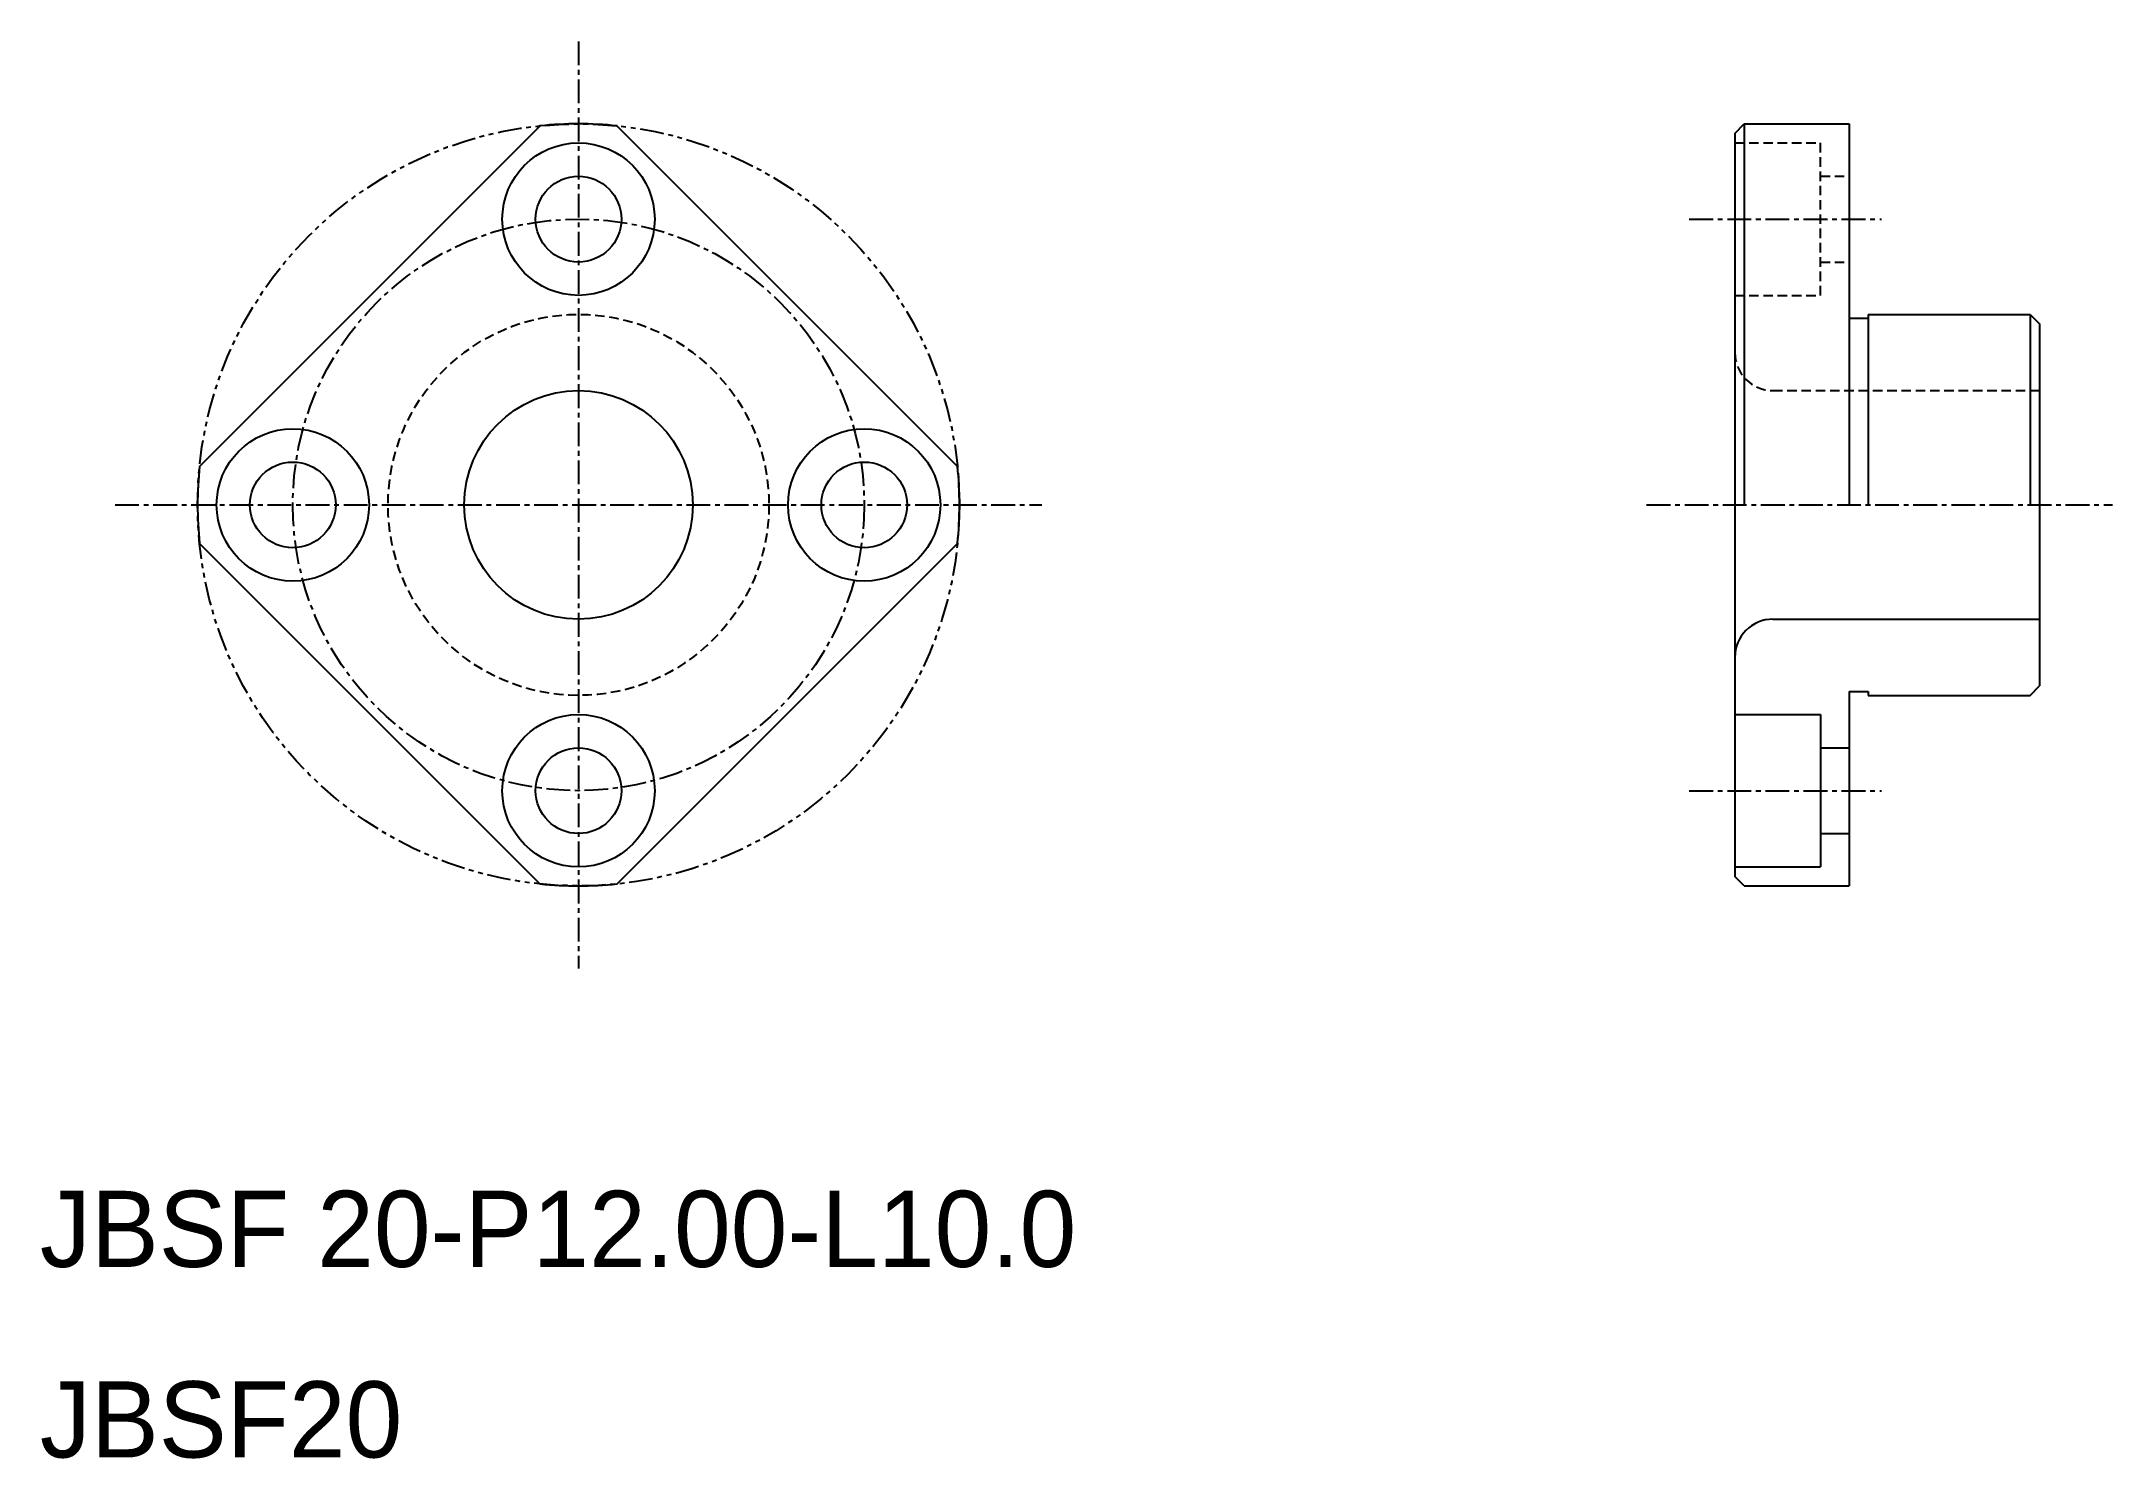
# Model space of a CAD drawing. Extents: x 22 to 131, y 10 to 84.
import ezdxf

# ---------------------------------------------------------------- set-up
doc = ezdxf.new("R2010")
doc.units = 0
for name, pattern in [('CENTER', [2, 1.25, -0.25, 0.25, -0.25]), ('DASHED', [0.75, 0.5, -0.25]), ('PHANTOM', [2.5, 1.25, -0.25, 0.25, -0.25, 0.25, -0.25])]:
    doc.linetypes.add(name, pattern=pattern)
doc.layers.get('0').update_dxf_attribs({"linetype": 'CONTINUOUS'})
doc.layers.add('CENTER', color=1, linetype='CENTER')

msp = doc.modelspace()

# ---------------------------------------------------------------- linework, layer by layer
at = {"color": 7, "linetype": 'CONTINUOUS'}
for p, q in [((30.1, 62.02), (47.98, 79.9)), ((52.02, 79.9), (69.9, 62.02)), ((110.71, 79.5), (111.21, 80)), ((110.71, 79.5), (110.71, 40.5)), ((111.21, 80), (111.21, 60)), ((111.21, 80), (116.71, 80)), ((112.58, 80), (112.58, 80)), ((113.96, 80), (113.96, 80)), ((116.71, 80), (116.71, 60)), ((116.71, 69.8), (117.71, 69.8)), ((117.71, 70), (117.71, 60)), ((117.71, 70), (126.21, 70)), ((126.21, 70), (126.21, 60)), ((126.21, 70), (126.71, 69.5)), ((126.71, 69.5), (126.71, 50.5)), ((47.98, 40.1), (30.1, 57.98)), ((69.9, 57.98), (52.02, 40.1)), ((112.71, 54), (126.71, 54)), ((116.71, 50.2), (116.71, 40)), ((116.71, 50.2), (117.71, 50.2)), ((117.71, 50.2), (117.71, 50)), ((126.21, 50), (126.71, 50.5)), ((110.71, 49), (115.21, 49)), ((115.21, 49), (115.21, 41)), ((117.71, 50), (126.21, 50)), ((115.21, 47.25), (116.71, 47.25)), ((115.21, 42.75), (116.71, 42.75)), ((110.71, 41), (115.21, 41)), ((111.21, 40), (110.71, 40.5)), ((111.21, 40), (116.71, 40))]:
    msp.add_line(p, q, dxfattribs=at)
at = {"color": 3, "linetype": 'DASHED'}
for p, q in [((110.71, 79), (115.21, 79)), ((115.21, 71), (115.21, 79)), ((115.21, 77.25), (116.71, 77.25)), ((115.21, 72.75), (116.71, 72.75)), ((110.71, 71), (115.21, 71)), ((112.71, 66), (126.71, 66))]:
    msp.add_line(p, q, dxfattribs=at)
at = {"color": 3, "linetype": 'PHANTOM'}
msp.add_circle((50, 60), 20, dxfattribs=at)
at = {"color": 7, "linetype": 'CONTINUOUS'}
for centre, radius in [((50, 75), 4), ((50, 60), 6), ((35, 60), 4), ((65, 60), 4), ((50, 45), 4)]:
    msp.add_circle(centre, radius, dxfattribs=at)
at = {"color": 3, "linetype": 'CONTINUOUS'}
for centre in [(50, 75), (35, 60), (65, 60), (50, 45)]:
    msp.add_circle(centre, 2.25, dxfattribs=at)
at = {"color": 3, "linetype": 'DASHED'}
msp.add_circle((50, 60), 10, dxfattribs=at)
at = {"color": 7, "linetype": 'CONTINUOUS'}
for centre, radius, start, end in [((50, 60), 20, 84.195, 95.805), ((50, 60), 20, 174.195, 185.805), ((50, 60), 20, 354.195, 5.805), ((112.71, 52), 2, 90, 180), ((50, 60), 20, 264.195, 275.805)]:
    msp.add_arc(centre, radius, start, end, dxfattribs=at)
at = {"color": 3, "linetype": 'DASHED'}
msp.add_arc((112.71, 68), 2, 180, 270, dxfattribs=at)
at = {"layer": 'CENTER', "color": 1, "linetype": 'CENTER'}
for p, q in [((50, 84.33), (50, 35.67)), ((108.32, 75), (118.42, 75)), ((25.67, 60), (74.33, 60)), ((106.08, 60), (130.54, 60)), ((108.32, 45), (118.42, 45))]:
    msp.add_line(p, q, dxfattribs=at)
msp.add_circle((50, 60), 15, dxfattribs=at)

# ---------------------------------------------------------------- texts
at = {"color": 7, "linetype": 'CONTINUOUS'}
for s, p in [('JBSF 20-P12.00-L10.0', (21.72, 20)), ('JBSF20', (21.72, 10))]:
    msp.add_text(s, height=4, dxfattribs=at).set_placement(p)

doc.saveas('drawing.dxf')
